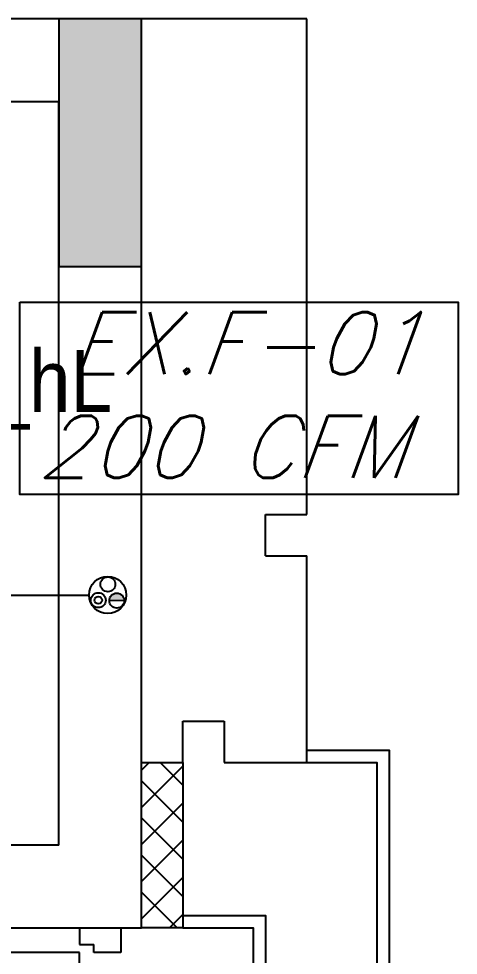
# Model space of a CAD drawing. Header units: metres. Extents: x -658 to -58, y -713 to -118.
# Drawn here: x -83.648 to -82.584, y -131.418 to -129.151 of the extents above; entities that cross this region are included whole.
import ezdxf
from ezdxf.enums import TextEntityAlignment as Align

# ---------------------------------------------------------------- set-up
doc = ezdxf.new("R2010")
doc.units = ezdxf.units.M
doc.header["$LTSCALE"] = 100
for name, color, linetype in [('plan', 8, 'Continuous'), ('REF-PIPE', 6, 'Continuous'), ('TEXT AC', 7, 'Continuous')]:
    doc.layers.add(name, color=color, linetype=linetype)
doc.styles.add('rss_dim1', font='romans.shx')
doc.styles.add('style12', font='xarab.shx')

# ---------------------------------------------------------------- blocks, each defined once
blk = doc.blocks.new('Double Flush - E-5169083-الدور الارضي')
for p, q in [((-0.9596, 1.0021), (-0.9196, 1.0021)), ((-0.9596, 0.05), (-0.9596, 1.0021)), ((-0.9196, 1.0021), (-0.9196, 0.05)), ((0.9, 1.005), (0.9, 0.05)), ((0.94, 1.005), (0.9, 1.005)), ((0.94, 0.05), (0.94, 1.005)), ((-1, 0.05), (-0.9596, 0.05)), ((-1, 0.05), (-1, -0.05)), ((-0.9596, 0.05), (-0.9196, 0.05)), ((-0.9596, 0.05), (-0.9596, 0.015)), ((0.9, 0.05), (0.94, 0.05)), ((0.9596, 0.05), (0.9596, 0.015)), ((1, 0.05), (0.9596, 0.05)), ((1, 0.05), (1, -0.05)), ((-0.94, 0.015), (-0.9596, 0.015)), ((-0.94, -0.05), (-0.94, 0.015)), ((0.94, 0.015), (0.9596, 0.015)), ((0.94, -0.05), (0.94, 0.015)), ((-1, -0.05), (-0.94, -0.05)), ((1, -0.05), (0.94, -0.05))]:
    blk.add_line(p, q)
for centre, radius, start, end in [((-0.9596, 0.0534), 0.9487, 0, 90), ((0.94, 0.0541), 0.9509, 90, 180.04)]:
    blk.add_arc(centre, radius, start, end)
blk = doc.blocks.new('GREGRERGREGRE')
h = blk.add_hatch(color=256)
h.dxf.hatch_style = 1
h.paths.add_polyline_path([(-202.3055, -129.7512), (-202.1055, -129.7512), (-202.1055, -129.1512), (-202.3055, -129.1512)])
blk.add_lwpolyline([(-202.3055, -129.7512), (-202.1055, -129.7512), (-202.1055, -129.1512), (-202.3055, -129.1512)], close=True)
blk = doc.blocks.new('A$Cc2be8e3e')
at = {"layer": 'plan'}
h = blk.add_hatch(dxfattribs=at)
h.set_pattern_fill('ANSI37', color=256, scale=0.02)
h.set_pattern_definition([(45, (-40.12409, 285.56652), (-0.04490128, 0.04490128), []), (135, (-40.12409, 285.56652), (-0.04490128, -0.04490128), [])])
h.paths.add_polyline_path([(-13.8035, 17.5095), (-13.9035, 17.5095), (-13.9035, 17.1095), (-13.8035, 17.1095)])
for p, q in [((-13.5035, 19.3095), (-14.7035, 19.3095)), ((-13.9035, 17.5095), (-13.9035, 19.3095)), ((-13.5035, 18.1095), (-13.5035, 19.3095)), ((-14.7035, 19.1095), (-14.1035, 19.1095)), ((-14.1035, 17.3095), (-14.1035, 19.1095)), ((-13.6035, 18.1095), (-13.5035, 18.1095)), ((-13.6035, 18.0095), (-13.6035, 18.1095)), ((-13.6035, 18.0095), (-13.5035, 18.0095)), ((-13.5035, 17.5095), (-13.5035, 18.0095)), ((-13.8035, 17.5095), (-13.8035, 17.6095)), ((-13.8035, 17.6095), (-13.7035, 17.6095)), ((-13.7035, 17.6095), (-13.7035, 17.5095)), ((-13.9035, 17.1095), (-13.9035, 17.5095)), ((-13.9035, 17.5095), (-13.8035, 17.5095)), ((-13.8035, 17.5095), (-13.8035, 17.1095)), ((-13.7035, 17.5095), (-13.5035, 17.5095)), ((-14.1035, 17.3095), (-14.1035, 17.4095)), ((-14.1035, 17.3095), (-16.5035, 17.3095)), ((-18.4035, 17.1095), (-13.9035, 17.1095)), ((-13.8035, 17.1095), (-13.9035, 17.1095))]:
    blk.add_line(p, q, dxfattribs=at)
at = {"layer": 'plan', "ltscale": 0.05}
for points in [[(-13.5035, 17.5395), (-13.3035, 17.5395), (-13.3035, 14.7095), (-13.8035, 14.7095)], [(-13.8035, 17.1395), (-13.6035, 17.1395), (-13.6035, 15.0795), (-13.8035, 15.0795)]]:
    blk.add_lwpolyline(points, dxfattribs=at)
at = {"layer": 'plan', "ltscale": 0.4}
for points in [[(-13.5035, 17.5095), (-13.3335, 17.5095), (-13.3335, 14.7395), (-13.8035, 14.7395)], [(-13.8035, 17.1095), (-13.6335, 17.1095), (-13.6335, 15.1095), (-13.8035, 15.1095)]]:
    blk.add_lwpolyline(points, dxfattribs=at)
at = {"layer": 'plan'}
blk.add_blockref('GREGRERGREGRE', (188.202, 148.4607), dxfattribs=at)
at = {"layer": 'plan', "rotation": 90}
blk.add_blockref('Double Flush - E-5169083-الدور الارضي', (-14.0035, 16.1095), dxfattribs=at)
at = {"layer": 'plan', "style": 'style12', "width": 0.9}
blk.add_text('p___l__hL', height=0.15, dxfattribs=at).set_placement((-14.8181, 18.358))
blk = doc.blocks.new('RP')
at = {"layer": 'REF-PIPE'}
blk.add_hatch(color=256, dxfattribs=at).paths.add_polyline_path([(0.35, -1.09, -1), (3.35, -1.15)])
blk.add_line((3.35, -1.15), (0.35, -1.09), dxfattribs=at)
for centre, radius in [((0, 0), 3.75), ((0.04, 2.16), 1.5), ((-1.89, -1.04), 1.5), ((1.85, -1.12), 1.5), ((-1.89, -1.04), 0.75)]:
    blk.add_circle(centre, radius, dxfattribs=at)

msp = doc.modelspace()

# ---------------------------------------------------------------- linework, layer by layer
at = {"layer": 'REF-PIPE'}
msp.add_line((-84.3245, -130.5458), (-83.4781, -130.5458), dxfattribs=at)
at = {"layer": 'TEXT AC', "color": 4}
msp.add_lwpolyline([(-83.6455, -129.8369), (-82.5843, -129.8369), (-82.5843, -130.3028), (-83.6455, -130.3028)], close=True, dxfattribs=at)

# ---------------------------------------------------------------- block references
at = {"layer": 'plan'}
msp.add_blockref('A$Cc2be8e3e', (-69.4477, -148.4607), dxfattribs=at)
at = {"layer": 'REF-PIPE', "ltscale": 3, "xscale": 0.012, "yscale": 0.012, "zscale": 0.012}
msp.add_blockref('RP', (-83.4331, -130.5458), dxfattribs=at)

# ---------------------------------------------------------------- texts
at = {"layer": 'TEXT AC', "color": 4, "style": 'rss_dim1', "oblique": 20}
for s, p in [('EX.F-01', (-83.0994, -129.9361)), ('200 CFM', (-83.1574, -130.1869))]:
    msp.add_text(s, height=0.15, dxfattribs=at).set_placement(p, align=Align.MIDDLE_CENTER)

doc.saveas('drawing.dxf')
